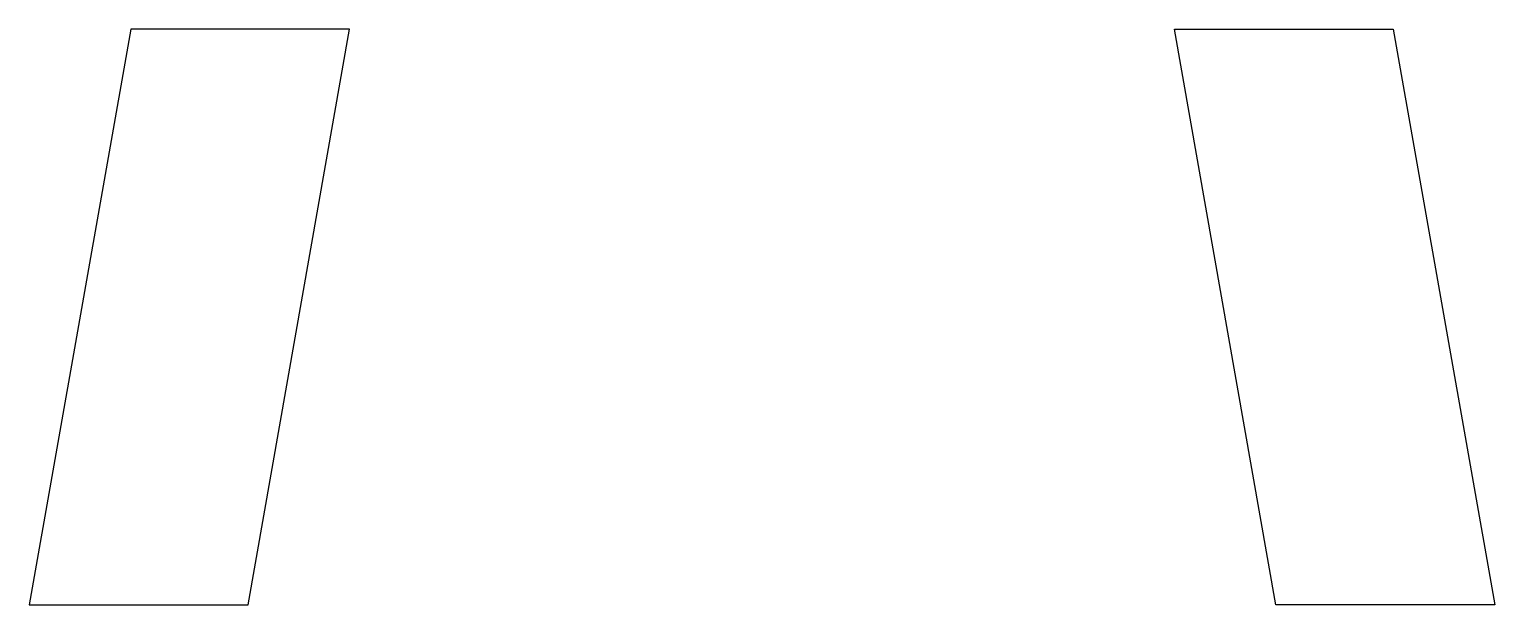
# Model space of a CAD drawing. Header units: metres. Extents: x 291 to 1310, y 0 to 400.
import ezdxf

# ---------------------------------------------------------------- set-up
doc = ezdxf.new("R2010")
doc.units = ezdxf.units.M

msp = doc.modelspace()

# ---------------------------------------------------------------- linework, layer by layer
at = {"layer": 'PARAMETRIX'}
for p, q in [((361.449, 400), (290.9183, 0)), ((513.763, 400), (361.449, 400)), ((443.2322, 0), (513.763, 400)), ((1087.637, 400), (1239.951, 400)), ((1158.1678, 0), (1087.637, 400)), ((1239.951, 400), (1310.4817, 0)), ((290.9183, 0), (443.2322, 0)), ((1310.4817, 0), (1158.1678, 0))]:
    msp.add_line(p, q, dxfattribs=at)

doc.saveas('drawing.dxf')
